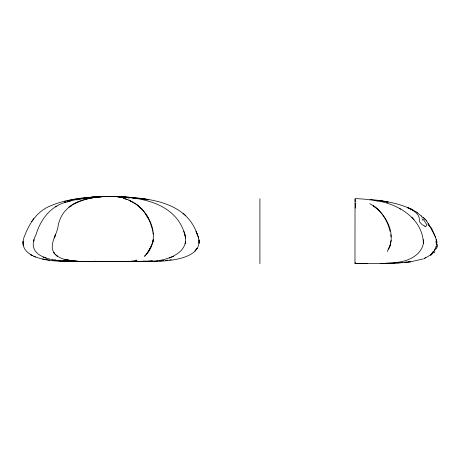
<?xml version="1.0" encoding="UTF-8"?>
<svg xmlns="http://www.w3.org/2000/svg" width="460" height="460" viewBox="0 0 460 460"><rect width="100%" height="100%" fill="white"/><g stroke="black" fill="none" stroke-linecap="round" stroke-linejoin="round"><path stroke-width="0.69" d="M436.747 244.455L436.201 240.965M355.034 199.071L354.965 263.649M391.138 240.315L390.017 245.755L387.285 251.453M374.244 200.577C397.072 202.802 422.78 218.241 423.401 243.461C420.687 256.289 406.657 261.855 394.841 262.551M423.516 242.259L423.384 243.461L423.39 239.66M355.235 263.465L355.264 263.154A161.592 0.638 -90 0 0 355.292 262.407M152.984 241.005L153.214 239.861M435.976 246.451L435.867 246.916M152.875 241.58C151.052 246.905 148.637 252.39 144.469 256.306C164.726 237.636 147.246 203.688 123.475 198.346L127.063 199.496M388.533 249.113C396.825 232.685 384.773 211.761 369.84 203.682M435.505 248.043L434.263 250.51M436.132 241.034L436.091 242.178M390.097 245.755L389.091 247.986M432.86 251.804L432.624 252.281M435.62 248.595L434.648 250.349M147.004 253.558L151.018 246.583M149.414 249.596L150.161 248.216M94.783 196.903C80.011 197.927 65.01 199.784 51.255 205.568C38.168 210.335 29.923 222.209 25.093 234.721C14.789 256.548 46.178 261.004 60.57 261.176M432.354 252.758L432.072 253.207M31.671 221.639L33.741 218.615M433.895 251.493L433.59 251.925M433.28 251.971L433.544 251.608A16.502 6.739 -71.1 0 1 433.262 252.022A21.114 18.871 20.3 0 1 432.124 253.374L431.158 254.38A19.751 17.94 53.2 0 1 430.359 255.07L424.287 258.526L425.868 257.381M433.308 252.31L431.894 253.96M430.865 254.823L430.612 255.093L431.549 254.299M113.551 196.414C90.965 195.902 61.416 200.359 57.805 227.93C55.993 236.124 48.53 245.467 54.504 253.609C61.163 260.757 71.996 260.808 81.063 261.544M70.765 206.408L71.777 205.614M68.804 207.207L73.019 204.234L77.516 201.952M74.439 203.924L75.532 203.314M144.348 261.487C161.385 262.493 193.505 255.064 183.822 231.248C172.511 199.927 134.28 196.305 105.806 196.42M55.183 206.804L56.402 206.172M76.078 203.009C88.544 196.989 102.798 196.052 116.432 196.523M173.702 256.272L169.159 258.071M113.085 196.414C97.646 196.339 81.989 197.443 67.137 201.928C50.922 205.585 40.549 219.506 36.006 234.721C22.701 260.021 60.346 261.677 75.894 261.613M64.544 202.722L65.832 202.296M423.487 258.842L410.883 261.786L398.176 263.062M67.137 201.928L70.138 201.037M64.21 201.675L66.228 201.141M135.286 260.578L136.976 260.153L131.911 261.176M76.682 199.927L77.941 199.629M67.591 200.807L73.439 199.554M86.388 198.887C100.36 195.828 114.873 195.724 128.99 197.863M79.183 199.358L82.846 198.657M408.216 261.763L409.584 261.516M74.054 199.433L88.285 197.466L102.419 196.529M81.995 198.519L83.3 198.306M169.792 259.848L171.189 259.635M84.692 198.335C97.083 196.466 109.687 195.856 122.187 196.903M155.635 261.309C171.264 261.165 208.409 257.83 196.788 233.047C184.535 199.347 143.554 197.817 113.384 196.408M85.272 198.036L87.9 197.702M404.737 262.211L406.841 261.941M405.059 262.51L410.883 261.786M165.6 260.394L167.733 260.136M131.939 261.176L126.661 261.596M89.873 197.472L93.167 197.156M161.316 260.82L163.72 260.59M425.902 226.251C428.341 224.721 423.832 221.352 423.47 219.19M152.271 260.923L146.102 261.332M402.667 262.482L380.19 263.563M93.828 197.104L109.624 196.345L123.257 197.11M394.668 262.89L389.476 263.246M142.617 261.263L143.94 261.165M159.505 260.952L161.333 260.82M145.854 261.142L137.517 261.562M101.556 196.713L106.864 196.426M79.453 261.648L89.7 261.51M152.559 261.073L146.648 261.389M75.607 261.608L80.943 261.654M153.726 261.102L127.949 261.544L128.524 261.544M94.748 196.903L105.961 196.414M382.835 263.465L389.258 263.103M157.711 261.084L153.991 261.28M387.533 263.339L363.872 263.367M390.396 263.43L398.285 263.062M360.289 263.643L363.36 263.632M94.478 261.297L95.674 261.251M94.346 261.401L95.599 261.349M95.732 261.487L88.964 261.654L92.742 261.573M94.041 261.539L95.979 261.464M95.674 261.458L90.81 261.608M150.19 261.43L154.14 261.28M102.821 196.541L106.179 196.42M94.662 261.355L96.008 261.303M93.449 261.533L96.1 261.435M151.685 261.458L156.049 261.303M362.555 263.637L366.614 263.488M115.753 196.661L104.403 196.518M94.064 261.539L91.62 261.608M133.688 261.619L134.74 261.613L131.359 261.556M141.691 261.493L143.543 261.441M139.363 261.579L140.127 261.579L139.593 261.59M144.52 261.487L140.685 261.579M109.624 196.345L111.061 196.408L106.99 196.408M76.078 261.631L89.338 261.533M93.138 261.504L91.011 261.55M146.562 261.522L150.322 261.424M152.064 261.447L147.344 261.55M90.603 261.527L83.001 261.642M86.612 261.659L87.124 261.654L86.1 261.654L89.527 261.573M129.685 261.51L127.932 261.544L129.962 261.504M138.96 261.556L137.534 261.567L138.977 261.556M83.398 261.59L87.48 261.516M87.245 261.573L85.474 261.59M136.902 261.51L133.992 261.55L136.476 261.51M381.075 263.591L389.85 263.436M88.182 261.648L91.12 261.602M138.857 261.556L142.721 261.504L134.377 261.608L143.899 261.585M131.635 261.55L121.302 261.544M146.688 261.516L140.748 261.579M126.264 261.504L137.712 261.613M148.269 261.533L136.401 261.608M91.58 261.544L88.096 261.59M89.108 261.648L89.51 261.648M130.22 261.504L134.538 261.562M146.372 261.522L145.809 261.527M84.68 261.567L79.735 261.625L80.391 261.631M86.123 261.602L82.725 261.642L83.737 261.625M91.54 261.665L98.572 261.648M138.23 261.573L138.678 261.573L137.96 261.573M97.232 261.659L100.562 261.654M89.792 261.665L91.942 261.659M124.982 261.631L125.936 261.631M80.138 261.619L80.845 261.642M95.87 261.567L100.245 261.562M77.061 261.395L92.736 261.659M86.422 261.654L89.562 261.648M134.584 261.608L134.699 261.608M139.041 261.596L140.024 261.579L135.269 261.533M109.204 261.654L111.211 261.654M80.741 261.619L81.173 261.608M85.226 261.59L88.59 261.642M89.677 261.573L91.057 261.573M95.599 261.573L76.532 261.636M104.776 261.556L93.023 261.573M105.466 261.55L106.34 261.55M87.44 261.573L87.877 261.59M103.655 261.556L107.381 261.55M108.87 261.654L109.727 261.654M116.351 261.544L113.528 261.55M122.722 261.544L132.348 261.631M76.831 261.636L84.91 261.59M107.105 261.55L108.951 261.648M114.758 261.544L114.005 261.544M115.627 261.544L117.053 261.544M125.948 261.55L128.19 261.544L123.038 261.544M132.026 261.625L132.509 261.625M132.56 261.556L133.325 261.55M106.634 261.659L108.129 261.654M119.456 261.642L125.35 261.631M122.538 261.648L116.248 261.544M360.473 263.54L355.603 263.54M107.812 261.544L110.245 261.544M127.167 261.55L123.959 261.516M134.377 261.55L130.312 261.544M136.212 261.55C138.368 261.636 130.416 261.493 132.468 261.527M104.983 261.659L106.956 261.654M109.451 261.55L112.205 261.544M128.725 261.544L129.904 261.544M133.705 261.55L142.496 261.562M89.355 261.665L91.12 261.665M101.154 261.665L105.484 261.654M111.671 261.648L112.665 261.544M119.577 261.648L114.419 261.648L115.299 261.654M119.548 261.544L120.813 261.544M120.756 261.539L122.377 261.544M132.371 261.544L133.268 261.544M134.803 261.562L135.786 261.608L131.704 261.608M102.068 261.654L97.543 261.659M112.418 261.648L115.006 261.654M363.498 263.54L355.281 263.649M112.338 261.55L113.039 261.544M134.688 261.55L133.647 261.544M137.408 261.55L137.741 261.55M141.663 261.562L142.203 261.562M120.951 261.544L119.496 261.516M112.93 261.55L114.189 261.654M355.2 263.534L356.517 263.54M133.952 261.544L134.314 261.544M72.312 261.596L68.086 261.504M128.938 261.522L131.686 261.55M136.298 261.55L140.179 261.585M115.897 261.648L116.662 261.654M73.772 261.567L71.467 261.516M115.247 261.648L115.931 261.654M68.396 261.516L60.542 261.176M71.8 261.59L79.476 261.648M356.316 263.476L360.042 263.54M73.594 261.562L79.965 261.613L74.583 261.516M81.334 261.642L73.554 261.504M365.924 263.545L357.707 263.344M84.209 261.613L76.722 261.205L69.414 260.188M83.91 261.625L87.124 261.654M124.137 261.516L126.178 261.55M132.267 261.481L136.436 261.55M134.124 261.516L135.326 261.533M131.215 261.51L133.21 261.544M69.448 261.349L62.991 260.9M128.052 261.378L129.312 261.412M127.897 261.43L129.352 261.464M127.305 261.47L128.564 261.51M83.611 261.625L72.433 260.941L64.889 259.664M362.164 263.344L367.206 263.528M361.479 263.35L366.378 263.534L360.692 263.339L364.815 263.522L361.387 263.344M66.338 261.337L69.483 261.458M361.169 263.344L364.55 263.482M112.47 196.42L120.652 196.897M71.518 261.43L72.927 261.487M117.018 196.518L131.445 197.438L145.814 199.398L138.661 198.266M74.6 261.516L62.054 260.596M116.236 196.518L134.355 198.013M357.794 263.344L360.462 263.476M111.751 196.408L115.834 196.661M121.17 196.684L124.85 196.886M66.389 261.337L61.45 261.044M119.479 196.667L125.839 197.116M129.047 197.432L130.347 197.581M355.097 198.553L364.584 199.151L377.896 200.853M147.614 199.427L140.059 198.289M127.115 197.242L129.064 197.432M56.534 260.619L59.328 260.889M370.168 199.45C384.681 200.928 399.487 203.234 412.649 209.875M123.717 197.19L125.045 197.346M52.394 260.13L53.768 260.297M128.104 197.438L129.329 197.587M117.789 196.857L119.807 197.104M132.267 197.806L133.544 197.984M59.024 260.17L60.237 260.343M49.582 260.159L42.521 258.968M136.35 198.283L137.678 198.496M379.73 200.537L388.228 201.94M54.7 259.831L55.942 260.038M128.351 197.8L129.662 198.024M378.241 200.514L379.575 200.744M380.909 200.98L382.237 201.21M383.577 201.445L384.905 201.675M147.05 199.646L148.275 199.887M67.085 259.664L68.833 260.055M387.515 202.21L386.245 201.911L387.63 202.239M65.303 259.158L66.487 259.498M424.735 226.096L422.274 224.716L420.055 222.502A2.852 2.024 49.1 0 1 419.733 221.777L419.106 217.476L417.967 214.969L415.374 212.175L410.929 209.202L411.717 209.507M43.131 257.048L46.207 258.146M33.747 256.335L35.512 257.031M130.743 201.043L128.938 200.238L136.183 204.217L141.818 208.995M412.034 209.656L407.525 207.627L411.315 209.323M411.872 209.576L407.761 207.615L412.551 209.909M412.712 209.99L413.046 210.162M413.897 210.623L414.592 211.013A7.233 1.075 29.5 0 1 415.943 211.83L416.288 212.037M399.522 208.524L400.62 209.173M417.605 212.917L421.256 216.091M56.545 255.633L57.557 256.358L55.413 254.633L53.665 252.344L54.504 253.609M136.183 204.217C143.307 209.162 148.281 216.717 150.983 224.882M378.58 209.961L373.083 205.591C382.013 211.381 387.653 221.151 390.051 231.351M183.063 213.244L185.874 215.803M426.092 220.466L426.863 221.496M411.878 217.304L414.115 219.84M421.998 216.97L422.55 217.718M427.047 221.703L432.59 231.253M146.895 215.861L145.251 213.314L148.419 218.661M428.277 223.583L428.622 224.141M429.295 225.25L430.75 227.78M433.303 232.582L433.947 233.829M433.004 231.984L435.442 237.067L436.902 242.259M434.447 234.836L434.855 235.71M195.943 231.236L198.657 238.01M435.079 236.204L435.43 237.044M196.788 233.047L197.495 234.721M183.816 231.248L185.662 238.01M151.167 225.492L151.921 227.936M152.087 228.597L152.737 231.248M185 234.726L185.409 236.428M390.758 234.692L391.08 236.727M152.956 232.639L153.174 234.031M436.114 242.431L436.195 243.553M355.172 199.329L355.241 201.733M355.264 203.142L355.31 208.127M259.917 198.818L259.917 263.655M434.326 250.556A28.589 25.616 48.4 0 1 433.59 251.649M436.08 247.031A10.384 8.337 77.2 0 1 435.689 248.176M436.764 243.484A6.883 4.554 87.1 0 1 436.494 246.784M436.137 241.161A4.772 0.627 90 0 1 436.206 241.034M437.702 244.605A10.551 10.034 66.8 0 1 436.178 248.981M434.941 251.649A14.617 6.02 -70.5 0 1 434.044 252.856M431.865 254.15A11.391 3.755 -63.7 0 1 431.514 254.483M431.606 253.65A5.963 0.46 -55.9 0 1 431.365 253.949M431.739 254.328A6.704 1.478 -68.2 0 1 431.083 255.053M432.043 253.276A5.652 0.581 -61.4 0 1 431.905 253.494M411.941 209.587A3.576 0.305 28.8 0 1 412.654 209.938M425.943 226.326A4.226 2.668 45.3 0 1 424.758 226.211M421.964 218.713A21.137 12.322 -86.4 0 1 422.751 220.213M421.228 215.763A16.939 5.566 70.8 0 1 421.981 216.631M416.363 212.048A6.837 0.954 29.7 0 1 417.709 212.945M412.953 210.036A5.543 0.747 29.4 0 1 413.897 210.536M427.944 224.279A10.712 0.937 59.6 0 1 428.875 225.739M428.68 224.279A5.899 0.328 59.8 0 1 429.312 225.325M431.216 227.585A36.823 9.378 60.5 0 1 432.124 229.252M431.744 229.339A38.22 7.176 60.8 0 1 433.159 232.012M434.085 233.95A16.704 3.019 55.9 0 1 434.579 234.968M433.05 231.897A10.793 0.483 60.9 0 1 433.872 233.461M426.052 220.242A7.969 0.615 60.4 0 1 426.483 220.633M23.052 241.609L23.241 245.036L23.052 241.609M199.209 241.58L199.094 243.305L199.048 239.855L199.209 241.58M153.416 239.861L152.484 243.311L153.416 239.861M185.593 241.575L185.184 243.305L185.593 241.575M34 239.873L33.534 241.603L34.005 239.873M55.516 234.726L54.257 238.015L55.522 234.726M197.144 248.193L195.063 250.993L197.144 248.193M32.194 255.611L30.417 254.621L32.188 255.611M425.534 219.799L423.119 217.264L425.523 219.799M436.885 242.259L436.327 239.66L436.885 242.259"/></g></svg>
